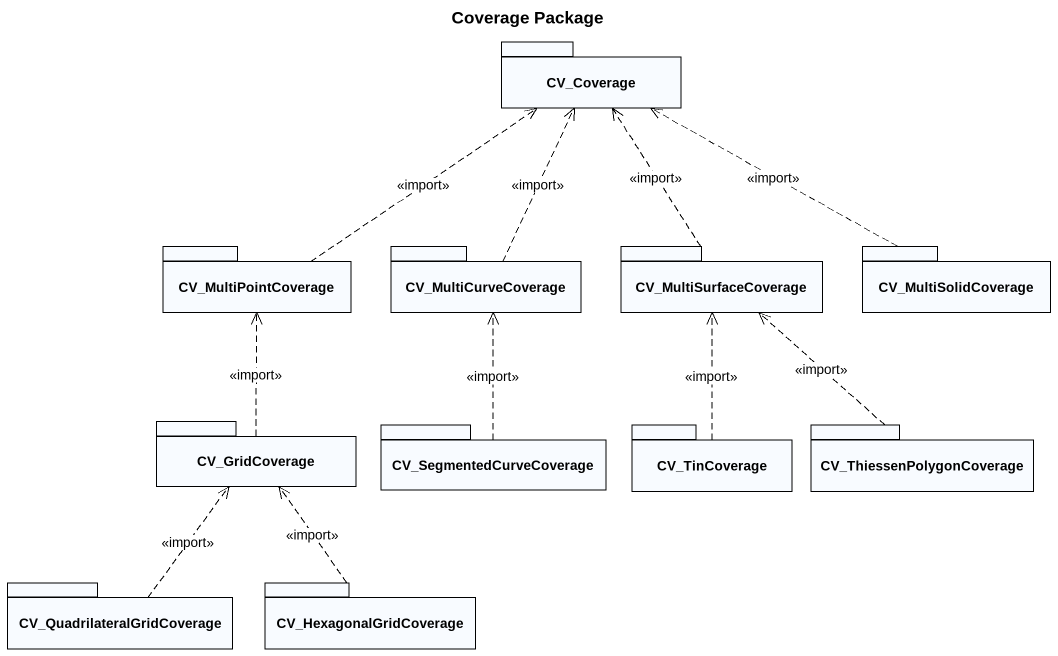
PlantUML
@startuml
title Coverage Package
package CV_Coverage {
}
package CV_MultiPointCoverage {
}
package CV_MultiCurveCoverage {
}
package CV_MultiSurfaceCoverage {
}
package CV_MultiSolidCoverage {
}
package CV_GridCoverage {
}
package CV_SegmentedCurveCoverage {
}
package CV_TinCoverage {
}
package CV_ThiessenPolygonCoverage {
}
package CV_QuadrilateralGridCoverage {
}
package CV_HexagonalGridCoverage {
}
CV_MultiPointCoverage .up.> CV_Coverage : <<import>>
CV_MultiCurveCoverage .up.> CV_Coverage : <<import>>
CV_MultiSurfaceCoverage .up.> CV_Coverage : <<import>>
CV_MultiSolidCoverage .left.> CV_Coverage : <<import>>
CV_GridCoverage .up.> CV_MultiPointCoverage : <<import>>
CV_SegmentedCurveCoverage .up.> CV_MultiCurveCoverage : <<import>>
CV_TinCoverage .up.> CV_MultiSurfaceCoverage : <<import>>
CV_ThiessenPolygonCoverage .up.> CV_MultiSurfaceCoverage : <<import>>
CV_QuadrilateralGridCoverage .up.> CV_GridCoverage : <<import>>
CV_HexagonalGridCoverage .up.> CV_GridCoverage : <<import>>
@enduml
